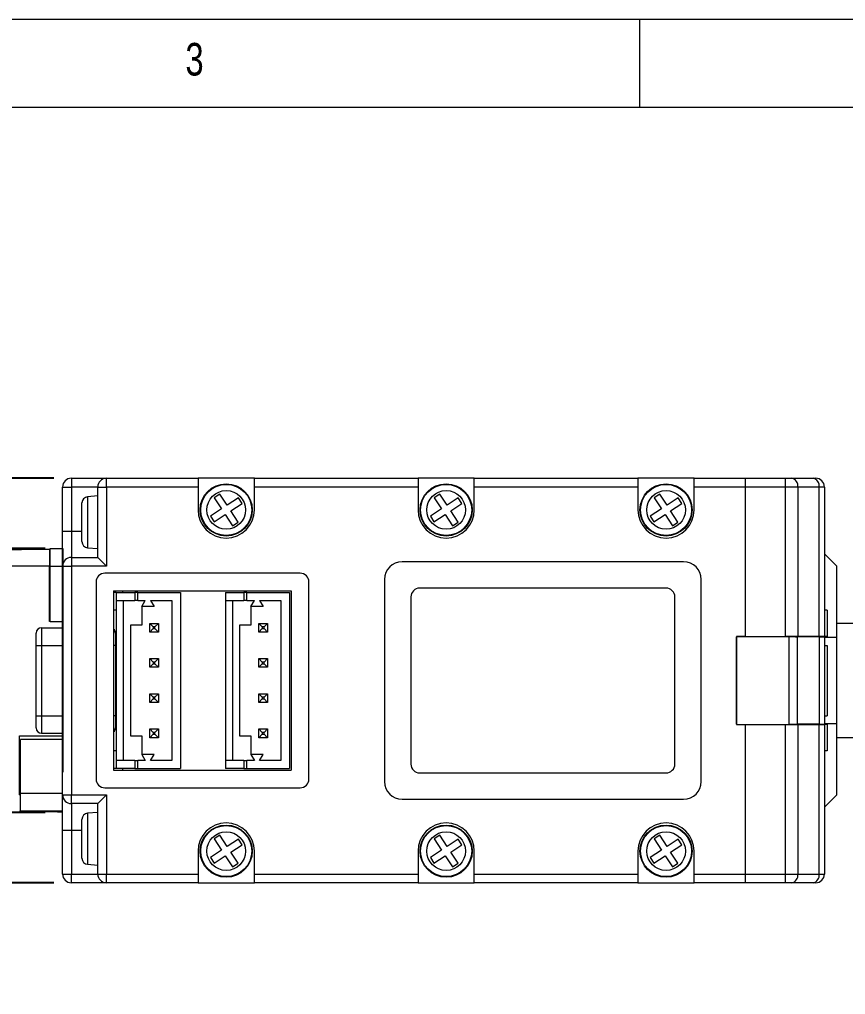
# Model space of a CAD drawing. Header units: inches. Extents: x 0.2 to 16.3, y 0.2 to 11.5.
# Drawn here: x 4.911 to 6.759, y 9.314 to 11.496 of the extents above; entities that cross this region are included whole.
import ezdxf

# ---------------------------------------------------------------- set-up
doc = ezdxf.new("R2010")
doc.units = ezdxf.units.IN
doc.header["$MEASUREMENT"] = 0
doc.linetypes.add('CENTERX2', pattern=[0.8, 0.5, -0.1, 0.1, -0.1])
doc.layers.add('CENTER_LINE', color=7, linetype='CENTERX2')
doc.styles.add('SLDTEXTSTYLE0', font='TXT', dxfattribs={"width": 0.7})
doc.styles.add('SLDTEXTSTYLE1', font='TXT', dxfattribs={"width": 0.75})
doc.dimstyles.new('SLDDIMSTYLE2', dxfattribs={"dimtxt": 0.15748, "dimasz": 0.13, "dimexe": 0, "dimexo": 0.0625, "dimgap": 0.03937, "dimtad": 1, "dimdec": 3, "dimrnd": 1e-09, "dimdsep": 46, "dimtxsty": 'SLDTEXTSTYLE0', "dimsah": 1, "dimcen": 0.09, "dimadec": 0, "dimazin": 2, "dimtfac": 1, "dimtdec": 3, "dimtmove": 0, "dimatfit": 0, "dimfxl": 1, "dimfrac": 2, "dimtolj": 1, "dimtzin": 12, "dimarcsym": 0})
doc.dimstyles.new('SLDDIMSTYLE3', dxfattribs={"dimtxt": 0.15748, "dimasz": 0.13, "dimexe": 0, "dimexo": 0.0625, "dimgap": 0.03937, "dimtad": 1, "dimdec": 3, "dimrnd": 1e-09, "dimdsep": 46, "dimtxsty": 'SLDTEXTSTYLE0', "dimsah": 1, "dimcen": 0.09, "dimadec": 0, "dimazin": 2, "dimtfac": 1, "dimtdec": 3, "dimtofl": 0, "dimtmove": 0, "dimatfit": 3, "dimfxl": 1, "dimfrac": 2, "dimtolj": 1, "dimtzin": 12, "dimarcsym": 0})

# ---------------------------------------------------------------- blocks, each defined once
blk = doc.blocks.new('_D_18')
at = {"layer": 'CENTER_LINE'}
for p, q in [((4.9679, 10.3118), (3.4267, 10.3118)), ((3.4661, 10.3118), (3.4661, 9.7213)), ((4.9679, 9.7213), (3.4267, 9.7213))]:
    blk.add_line(p, q, dxfattribs=at)
for points in [[(3.4661, 10.3118), (3.4461, 10.1818), (3.4861, 10.1818)], [(3.4661, 9.7213), (3.4861, 9.8513), (3.4461, 9.8513)]]:
    blk.add_solid(points, dxfattribs=at)
at = {"layer": 'CENTER_LINE', "insert": (3.2631, 9.7751), "char_height": 0.15748, "attachment_point": 1, "rotation": 90, "style": 'SLDTEXTSTYLE0'}
blk.add_mtext('0.591', dxfattribs=at)
blk = doc.blocks.new('_D_20')
at = {"layer": 'CENTER_LINE'}
for p, q in [((3.2132, 10.4693), (3.2132, 10.7193)), ((4.9876, 10.4693), (3.1738, 10.4693)), ((3.2132, 10.4693), (3.2132, 9.5638)), ((4.9876, 9.5638), (3.1738, 9.5638)), ((3.2132, 9.5638), (3.2132, 9.3138))]:
    blk.add_line(p, q, dxfattribs=at)
for points in [[(3.2132, 10.4693), (3.2332, 10.5993), (3.1932, 10.5993)], [(3.2132, 9.5638), (3.1932, 9.4338), (3.2332, 9.4338)]]:
    blk.add_solid(points, dxfattribs=at)
at = {"layer": 'CENTER_LINE', "insert": (3.0102, 9.7751), "char_height": 0.15748, "attachment_point": 1, "rotation": 90, "style": 'SLDTEXTSTYLE0'}
blk.add_mtext('0.906', dxfattribs=at)

msp = doc.modelspace()

# ---------------------------------------------------------------- linework, layer by layer
at = {"color": 7, "linetype": 'Continuous', "lineweight": 18}
for p, q in [((16.3386, 11.4961), (0.1969, 11.4961)), ((6.2992, 11.2992), (6.2992, 11.4961)), ((16.1516, 11.2992), (0.3937, 11.2992)), ((5.027, 10.4693), (5.027, 10.4496)), ((5.027, 10.4693), (5.1057, 10.4693)), ((5.1057, 10.4496), (5.1057, 10.4693)), ((5.1057, 10.4693), (5.3104, 10.4693)), ((5.3104, 10.4693), (5.3104, 10.4496)), ((5.4364, 10.4693), (5.3104, 10.4693)), ((5.4364, 10.4693), (5.8026, 10.4693)), ((5.4364, 10.4496), (5.4364, 10.4693)), ((5.8026, 10.4693), (5.8026, 10.4496)), ((5.9285, 10.4693), (5.8026, 10.4693)), ((5.9285, 10.4693), (6.2947, 10.4693)), ((5.9285, 10.4496), (5.9285, 10.4693)), ((6.2947, 10.4693), (6.2947, 10.4496)), ((6.4207, 10.4693), (6.2947, 10.4693)), ((6.4207, 10.4693), (6.5348, 10.4693)), ((6.4207, 10.4496), (6.4207, 10.4693)), ((6.5348, 10.4693), (6.5348, 10.4496)), ((6.5348, 10.4693), (6.6248, 10.4693)), ((6.6248, 10.4496), (6.6248, 10.4693)), ((6.6248, 10.4693), (6.6388, 10.4693)), ((6.6388, 10.4693), (6.6866, 10.4693)), ((6.6866, 10.4693), (6.6923, 10.4693)), ((5.0073, 10.4496), (5.027, 10.4496)), ((5.0073, 10.3512), (5.0073, 10.4496)), ((5.086, 10.4496), (5.027, 10.4496)), ((5.027, 10.4496), (5.027, 10.3512)), ((5.086, 10.4496), (5.1057, 10.4496)), ((5.086, 10.2921), (5.086, 10.4496)), ((5.1057, 10.4496), (5.1057, 10.2725)), ((5.3104, 10.4496), (5.1057, 10.4496)), ((5.3104, 10.4496), (5.3104, 10.3984)), ((5.3592, 10.4338), (5.3467, 10.4257)), ((5.3756, 10.4088), (5.3592, 10.4338)), ((5.4364, 10.3984), (5.4364, 10.4496)), ((5.8026, 10.4496), (5.4364, 10.4496)), ((5.8026, 10.4496), (5.8026, 10.3984)), ((5.8514, 10.4338), (5.8388, 10.4257)), ((5.8677, 10.4088), (5.8514, 10.4338)), ((5.9285, 10.3984), (5.9285, 10.4496)), ((6.2947, 10.4496), (5.9285, 10.4496)), ((6.2947, 10.4496), (6.2947, 10.3984)), ((6.3435, 10.4338), (6.331, 10.4257)), ((6.3599, 10.4088), (6.3435, 10.4338)), ((6.5348, 10.4496), (6.4207, 10.4496)), ((6.4207, 10.3984), (6.4207, 10.4496)), ((6.5348, 10.4496), (6.5348, 10.115)), ((6.6248, 10.4496), (6.5348, 10.4496)), ((6.6527, 10.4496), (6.6248, 10.4496)), ((6.6248, 10.115), (6.6248, 10.4496)), ((6.6527, 10.4496), (6.6527, 10.115)), ((6.7005, 10.4496), (6.6527, 10.4496)), ((6.7005, 10.115), (6.7005, 10.4496)), ((6.712, 10.4496), (6.7005, 10.4496)), ((6.712, 10.4496), (6.712, 10.115)), ((5.0506, 10.3339), (5.0506, 10.4142)), ((5.086, 10.4299), (5.0632, 10.4279)), ((5.3467, 10.4257), (5.3631, 10.4006)), ((5.4007, 10.4252), (5.3756, 10.4088)), ((5.3838, 10.3963), (5.4088, 10.4126)), ((5.4088, 10.4126), (5.4007, 10.4252)), ((5.8388, 10.4257), (5.8552, 10.4006)), ((5.8928, 10.4252), (5.8677, 10.4088)), ((5.8759, 10.3963), (5.901, 10.4126)), ((5.901, 10.4126), (5.8928, 10.4252)), ((6.331, 10.4257), (6.3473, 10.4006)), ((6.3849, 10.4252), (6.3599, 10.4088)), ((6.368, 10.3963), (6.3931, 10.4126)), ((6.3931, 10.4126), (6.3849, 10.4252)), ((5.3631, 10.4006), (5.338, 10.3843)), ((5.3462, 10.3717), (5.3713, 10.3881)), ((5.3713, 10.3881), (5.3876, 10.363)), ((5.4002, 10.3712), (5.3838, 10.3963)), ((5.8552, 10.4006), (5.8302, 10.3843)), ((5.8383, 10.3717), (5.8634, 10.3881)), ((5.8634, 10.3881), (5.8798, 10.363)), ((5.8923, 10.3712), (5.8759, 10.3963)), ((6.3473, 10.4006), (6.3223, 10.3843)), ((6.3305, 10.3717), (6.3555, 10.3881)), ((6.3555, 10.3881), (6.3719, 10.363)), ((6.3844, 10.3712), (6.368, 10.3963)), ((5.338, 10.3843), (5.3462, 10.3717)), ((5.3876, 10.363), (5.4002, 10.3712)), ((5.8302, 10.3843), (5.8383, 10.3717)), ((5.8798, 10.363), (5.8923, 10.3712)), ((6.3223, 10.3843), (6.3305, 10.3717)), ((6.3719, 10.363), (6.3844, 10.3712)), ((5.0073, 10.3512), (5.027, 10.3512)), ((5.0073, 10.2725), (5.0073, 10.3512)), ((5.027, 10.3512), (5.027, 10.2921)), ((5.0506, 10.3276), (5.0506, 10.3339)), ((4.9778, 10.3108), (4.9797, 10.3109)), ((4.9797, 10.2725), (4.9797, 10.3118)), ((4.9797, 10.3118), (5.0073, 10.3118)), ((5.0632, 10.3138), (5.086, 10.3118)), ((5.027, 10.2921), (5.086, 10.2921)), ((5.027, 10.2921), (5.027, 10.2725)), ((5.086, 10.2921), (5.1057, 10.2725)), ((6.3971, 10.2823), (5.7671, 10.2823)), ((6.7396, 10.2725), (6.712, 10.3)), ((4.9797, 10.2725), (4.9778, 10.2725)), ((4.9778, 10.1484), (4.9778, 10.2725)), ((4.9797, 10.2725), (5.0073, 10.2725)), ((4.9797, 10.1484), (4.9797, 10.2725)), ((5.0073, 10.2725), (5.027, 10.2725)), ((5.0073, 10.1125), (5.0073, 10.2725)), ((5.027, 10.2725), (5.027, 9.7607)), ((5.1057, 10.2725), (5.027, 10.2725)), ((5.5388, 10.2567), (5.1018, 10.2567)), ((6.7396, 10.113), (6.7396, 10.2725)), ((5.0821, 10.237), (5.0821, 9.7961)), ((5.5585, 9.7961), (5.5585, 10.237)), ((5.7278, 10.2429), (5.7278, 9.7902)), ((6.4364, 9.7902), (6.4364, 10.2429)), ((5.1215, 10.2173), (5.5191, 10.2173)), ((5.1215, 10.2173), (5.1215, 9.8158)), ((5.1274, 10.2134), (5.1215, 10.2134)), ((5.1274, 10.2134), (5.1274, 10.1957)), ((5.1274, 10.2134), (5.1687, 10.2134)), ((5.1411, 10.2173), (5.1411, 10.2134)), ((5.1687, 10.2134), (5.1687, 10.1957)), ((5.1756, 10.2134), (5.1687, 10.2134)), ((5.1756, 10.1957), (5.1756, 10.2134)), ((5.1756, 10.2134), (5.2711, 10.2134)), ((5.2711, 10.2134), (5.2711, 9.8197)), ((5.3715, 10.2134), (5.3715, 10.1957)), ((5.3715, 10.2134), (5.4128, 10.2134)), ((5.4128, 10.2134), (5.4128, 10.1957)), ((5.4197, 10.2134), (5.4128, 10.2134)), ((5.4197, 10.1957), (5.4197, 10.2134)), ((5.4197, 10.2134), (5.5152, 10.2134)), ((5.5152, 10.2134), (5.5152, 9.8197)), ((5.5191, 10.2173), (5.5191, 9.8158)), ((6.3577, 10.2232), (5.8065, 10.2232)), ((4.9778, 10.1937), (4.9797, 10.1937)), ((5.1274, 10.1957), (5.1687, 10.1957)), ((5.1274, 10.1957), (5.1274, 9.8374)), ((5.1431, 10.1957), (5.1431, 9.8374)), ((5.1756, 10.1957), (5.1687, 10.1957)), ((5.1756, 10.1957), (5.1923, 10.1957)), ((5.1844, 10.1819), (5.1923, 10.1957)), ((5.2041, 10.1957), (5.2514, 10.1957)), ((5.2041, 10.1957), (5.2121, 10.1819)), ((5.2514, 10.1957), (5.2514, 9.8374)), ((5.3715, 10.1957), (5.4128, 10.1957)), ((5.3715, 10.1957), (5.3715, 9.8374)), ((5.3872, 10.1957), (5.3872, 9.8374)), ((5.4197, 10.1957), (5.4128, 10.1957)), ((5.4197, 10.1957), (5.4364, 10.1957)), ((5.4285, 10.1819), (5.4364, 10.1957)), ((5.4482, 10.1957), (5.4955, 10.1957)), ((5.4482, 10.1957), (5.4562, 10.1819)), ((5.4955, 10.1957), (5.4955, 9.8374)), ((5.7868, 10.2036), (5.7868, 9.8295)), ((6.3774, 9.8295), (6.3774, 10.2036)), ((5.1274, 10.174), (5.1215, 10.174)), ((5.2121, 10.1819), (5.1844, 10.1819)), ((5.1844, 10.1819), (5.1844, 10.1406)), ((5.4562, 10.1819), (5.4285, 10.1819)), ((5.4285, 10.1819), (5.4285, 10.1406)), ((6.7179, 10.174), (6.712, 10.174)), ((6.7179, 10.174), (6.7179, 10.115)), ((4.9778, 10.1537), (4.9797, 10.1537)), ((4.9797, 10.1484), (4.9778, 10.1484)), ((4.9797, 10.1484), (5.0073, 10.1484)), ((4.96, 10.1347), (4.96, 10.0953)), ((4.96, 10.1347), (5.0073, 10.1347)), ((5.1589, 10.1406), (5.1589, 9.8925)), ((5.1844, 10.1406), (5.1589, 10.1406)), ((5.2022, 10.1445), (5.21, 10.1366)), ((5.2022, 10.1445), (5.2219, 10.1445)), ((5.2022, 10.1248), (5.2022, 10.1445)), ((5.2022, 10.1248), (5.21, 10.1327)), ((5.214, 10.1366), (5.21, 10.1366)), ((5.21, 10.1366), (5.21, 10.1327)), ((5.21, 10.1327), (5.214, 10.1327)), ((5.214, 10.1366), (5.2219, 10.1445)), ((5.214, 10.1327), (5.214, 10.1366)), ((5.214, 10.1327), (5.2219, 10.1248)), ((5.2219, 10.1445), (5.2219, 10.1248)), ((5.403, 10.1406), (5.403, 9.8925)), ((5.4285, 10.1406), (5.403, 10.1406)), ((5.4463, 10.1248), (5.4463, 10.1445)), ((5.4463, 10.1445), (5.4541, 10.1366)), ((5.4463, 10.1445), (5.466, 10.1445)), ((5.4463, 10.1248), (5.4541, 10.1327)), ((5.4541, 10.1366), (5.4541, 10.1327)), ((5.4581, 10.1366), (5.4541, 10.1366)), ((5.4541, 10.1327), (5.4581, 10.1327)), ((5.4581, 10.1366), (5.466, 10.1445)), ((5.4581, 10.1327), (5.4581, 10.1366)), ((5.4581, 10.1327), (5.466, 10.1248)), ((5.466, 10.1445), (5.466, 10.1248)), ((6.7789, 10.1441), (6.7396, 10.1441)), ((4.9482, 10.0953), (4.9482, 10.1229)), ((5.0073, 10.0953), (5.0073, 10.1125)), ((5.1254, 10.1229), (5.1254, 10.0953)), ((5.2219, 10.1248), (5.2022, 10.1248)), ((5.466, 10.1248), (5.4463, 10.1248)), ((6.5348, 10.115), (6.5152, 10.115)), ((6.5152, 10.115), (6.5152, 9.9181)), ((6.5152, 10.1141), (6.6142, 10.115)), ((6.5152, 9.919), (6.5152, 10.1141)), ((6.5348, 10.115), (6.6248, 10.115)), ((6.6142, 10.115), (6.6323, 10.1148)), ((6.6527, 10.115), (6.6248, 10.115)), ((6.6323, 10.1148), (6.6323, 9.9183)), ((6.6375, 10.1148), (6.6375, 10.115)), ((6.6513, 10.1147), (6.6513, 9.9185)), ((6.7005, 10.1142), (6.6513, 10.1147)), ((6.7005, 10.115), (6.6527, 10.115)), ((6.653, 10.1146), (6.653, 10.115)), ((6.6884, 10.1143), (6.6884, 10.115)), ((6.712, 10.115), (6.7005, 10.115)), ((6.7005, 10.1142), (6.7005, 9.9189)), ((6.7179, 10.115), (6.712, 10.115)), ((6.712, 10.1141), (6.712, 10.115)), ((6.712, 10.1141), (6.712, 9.919)), ((6.7396, 10.113), (6.712, 10.113)), ((6.7396, 9.9201), (6.7396, 10.113)), ((4.9482, 10.0953), (4.96, 10.0953)), ((4.9482, 9.9378), (4.9482, 10.0953)), ((4.96, 10.0953), (5.0073, 10.0953)), ((4.96, 10.0953), (4.96, 9.9378)), ((5.0073, 10.0953), (5.0073, 9.9378)), ((5.1254, 10.0953), (5.1254, 9.9378)), ((6.712, 10.0953), (6.7179, 10.0953)), ((6.7179, 10.0953), (6.7179, 9.9378)), ((5.21, 10.0579), (5.2022, 10.0658)), ((5.2022, 10.0658), (5.2219, 10.0658)), ((5.2022, 10.0461), (5.2022, 10.0658)), ((5.214, 10.0579), (5.2219, 10.0658)), ((5.2219, 10.0658), (5.2219, 10.0461)), ((5.4541, 10.0579), (5.4463, 10.0658)), ((5.4463, 10.0658), (5.466, 10.0658)), ((5.4463, 10.0461), (5.4463, 10.0658)), ((5.4581, 10.0579), (5.466, 10.0658)), ((5.466, 10.0658), (5.466, 10.0461)), ((5.2022, 10.0461), (5.21, 10.054)), ((5.2219, 10.0461), (5.2022, 10.0461)), ((5.214, 10.0579), (5.21, 10.0579)), ((5.21, 10.0579), (5.21, 10.054)), ((5.21, 10.054), (5.214, 10.054)), ((5.214, 10.054), (5.214, 10.0579)), ((5.2219, 10.0461), (5.214, 10.054)), ((5.4463, 10.0461), (5.4541, 10.054)), ((5.466, 10.0461), (5.4463, 10.0461)), ((5.4581, 10.0579), (5.4541, 10.0579)), ((5.4541, 10.0579), (5.4541, 10.054)), ((5.4541, 10.054), (5.4581, 10.054)), ((5.4581, 10.054), (5.4581, 10.0579)), ((5.466, 10.0461), (5.4581, 10.054)), ((5.2022, 9.9673), (5.2022, 9.987)), ((5.2022, 9.987), (5.21, 9.9792)), ((5.2022, 9.987), (5.2219, 9.987)), ((5.21, 9.9752), (5.2022, 9.9673)), ((5.21, 9.9792), (5.21, 9.9752)), ((5.214, 9.9792), (5.21, 9.9792)), ((5.21, 9.9752), (5.214, 9.9752)), ((5.2219, 9.987), (5.214, 9.9792)), ((5.214, 9.9752), (5.214, 9.9792)), ((5.214, 9.9752), (5.2219, 9.9673)), ((5.2219, 9.987), (5.2219, 9.9673)), ((5.4463, 9.987), (5.466, 9.987)), ((5.4463, 9.987), (5.4541, 9.9792)), ((5.4463, 9.9673), (5.4463, 9.987)), ((5.4541, 9.9752), (5.4463, 9.9673)), ((5.4541, 9.9792), (5.4541, 9.9752)), ((5.4581, 9.9792), (5.4541, 9.9792)), ((5.4541, 9.9752), (5.4581, 9.9752)), ((5.466, 9.987), (5.4581, 9.9792)), ((5.4581, 9.9752), (5.4581, 9.9792)), ((5.4581, 9.9752), (5.466, 9.9673)), ((5.466, 9.987), (5.466, 9.9673)), ((5.2219, 9.9673), (5.2022, 9.9673)), ((5.466, 9.9673), (5.4463, 9.9673)), ((4.9482, 9.9378), (4.96, 9.9378)), ((4.9482, 9.9103), (4.9482, 9.9378)), ((4.96, 9.9378), (5.0073, 9.9378)), ((4.96, 9.9378), (4.96, 9.8984)), ((5.0073, 9.9207), (5.0073, 9.9378)), ((5.1254, 9.9378), (5.1254, 9.9103)), ((6.712, 9.9378), (6.7179, 9.9378)), ((5.0073, 9.7607), (5.0073, 9.9207)), ((5.2022, 9.8886), (5.2022, 9.9083)), ((5.2022, 9.9083), (5.21, 9.9004)), ((5.2022, 9.9083), (5.2219, 9.9083)), ((5.214, 9.9004), (5.2219, 9.9083)), ((5.2219, 9.9083), (5.2219, 9.8886)), ((5.4463, 9.9083), (5.4541, 9.9004)), ((5.4463, 9.9083), (5.466, 9.9083)), ((5.4463, 9.8886), (5.4463, 9.9083)), ((5.4581, 9.9004), (5.466, 9.9083)), ((5.466, 9.9083), (5.466, 9.8886)), ((6.5152, 9.919), (6.6142, 9.9181)), ((6.5152, 9.9181), (6.5348, 9.9181)), ((6.5348, 9.9181), (6.5348, 9.5835)), ((6.5348, 9.9181), (6.6248, 9.9181)), ((6.6142, 9.9181), (6.6323, 9.9183)), ((6.6248, 9.5835), (6.6248, 9.9181)), ((6.6248, 9.9181), (6.6527, 9.9181)), ((6.6375, 9.9183), (6.6375, 9.9181)), ((6.7005, 9.9189), (6.6513, 9.9185)), ((6.6527, 9.9181), (6.6527, 9.5835)), ((6.6527, 9.9181), (6.7005, 9.9181)), ((6.653, 9.9185), (6.653, 9.9181)), ((6.6884, 9.9181), (6.6884, 9.9188)), ((6.7005, 9.5835), (6.7005, 9.9181)), ((6.7005, 9.9181), (6.712, 9.9181)), ((6.712, 9.9201), (6.7396, 9.9201)), ((6.712, 9.9181), (6.712, 9.919)), ((6.7179, 9.9181), (6.712, 9.9181)), ((6.712, 9.9181), (6.712, 9.5835)), ((6.7179, 9.9181), (6.7179, 9.8591)), ((6.7396, 9.7607), (6.7396, 9.9201)), ((4.9108, 9.8925), (5.0073, 9.8925)), ((4.9108, 9.7606), (4.9108, 9.8925)), ((4.96, 9.8984), (5.0073, 9.8984)), ((5.1589, 9.8925), (5.1844, 9.8925)), ((5.1844, 9.8925), (5.1844, 9.8512)), ((5.2022, 9.8886), (5.21, 9.8965)), ((5.2219, 9.8886), (5.2022, 9.8886)), ((5.21, 9.9004), (5.21, 9.8965)), ((5.214, 9.9004), (5.21, 9.9004)), ((5.21, 9.8965), (5.214, 9.8965)), ((5.214, 9.8965), (5.214, 9.9004)), ((5.214, 9.8965), (5.2219, 9.8886)), ((5.403, 9.8925), (5.4285, 9.8925)), ((5.4285, 9.8925), (5.4285, 9.8512)), ((5.4463, 9.8886), (5.4541, 9.8965)), ((5.466, 9.8886), (5.4463, 9.8886)), ((5.4581, 9.9004), (5.4541, 9.9004)), ((5.4541, 9.9004), (5.4541, 9.8965)), ((5.4541, 9.8965), (5.4581, 9.8965)), ((5.4581, 9.8965), (5.4581, 9.9004)), ((5.4581, 9.8965), (5.466, 9.8886)), ((6.7396, 9.889), (6.7789, 9.889)), ((4.9128, 9.7646), (4.9128, 9.8845)), ((5.0073, 9.8845), (4.9128, 9.8845)), ((5.1274, 9.8591), (5.1215, 9.8591)), ((5.1844, 9.8512), (5.1923, 9.8374)), ((5.2121, 9.8512), (5.1844, 9.8512)), ((5.2041, 9.8374), (5.2121, 9.8512)), ((5.4285, 9.8512), (5.4364, 9.8374)), ((5.4562, 9.8512), (5.4285, 9.8512)), ((5.4482, 9.8374), (5.4562, 9.8512)), ((6.7179, 9.8591), (6.712, 9.8591)), ((4.9128, 9.8394), (4.9108, 9.8394)), ((5.1274, 9.8374), (5.1274, 9.8197)), ((5.1687, 9.8374), (5.1274, 9.8374)), ((5.1687, 9.8374), (5.1756, 9.8374)), ((5.1687, 9.8374), (5.1687, 9.8197)), ((5.1923, 9.8374), (5.1756, 9.8374)), ((5.1756, 9.8197), (5.1756, 9.8374)), ((5.2514, 9.8374), (5.2041, 9.8374)), ((5.3715, 9.8374), (5.3715, 9.8197)), ((5.4128, 9.8374), (5.3715, 9.8374)), ((5.4128, 9.8374), (5.4128, 9.8197)), ((5.4128, 9.8374), (5.4197, 9.8374)), ((5.4364, 9.8374), (5.4197, 9.8374)), ((5.4197, 9.8197), (5.4197, 9.8374)), ((5.4955, 9.8374), (5.4482, 9.8374)), ((5.1274, 9.8197), (5.1215, 9.8197)), ((5.1215, 9.8158), (5.5191, 9.8158)), ((5.1687, 9.8197), (5.1274, 9.8197)), ((5.1411, 9.8197), (5.1411, 9.8158)), ((5.1687, 9.8197), (5.1756, 9.8197)), ((5.1756, 9.8197), (5.2711, 9.8197)), ((5.4128, 9.8197), (5.3715, 9.8197)), ((5.4128, 9.8197), (5.4197, 9.8197)), ((5.4197, 9.8197), (5.5152, 9.8197)), ((5.8065, 9.8099), (6.3577, 9.8099)), ((4.9108, 9.7607), (4.9128, 9.7607)), ((4.9128, 9.7646), (5.0073, 9.7646)), ((4.9128, 9.7252), (4.9128, 9.7646)), ((5.0073, 9.7607), (5.027, 9.7607)), ((5.0073, 9.6819), (5.0073, 9.7607)), ((5.027, 9.7607), (5.1057, 9.7607)), ((5.027, 9.741), (5.027, 9.7607)), ((5.086, 9.741), (5.1057, 9.7607)), ((5.1018, 9.7764), (5.5388, 9.7764)), ((5.1057, 9.7607), (5.1057, 9.5835)), ((6.712, 9.7331), (6.7396, 9.7607)), ((5.086, 9.741), (5.027, 9.741)), ((5.027, 9.741), (5.027, 9.6819)), ((5.086, 9.5835), (5.086, 9.741)), ((5.7671, 9.7508), (6.3971, 9.7508)), ((4.9187, 9.7213), (4.8498, 9.7213)), ((4.9955, 9.7221), (4.9108, 9.7231)), ((4.9128, 9.7252), (5.0073, 9.7252)), ((4.9187, 9.7213), (4.9187, 9.723)), ((4.9955, 9.7252), (4.9955, 9.7221)), ((5.0073, 9.7219), (4.9955, 9.7221)), ((5.086, 9.7213), (5.0632, 9.7193)), ((5.0506, 9.6253), (5.0506, 9.7056)), ((5.0073, 9.6819), (5.027, 9.6819)), ((5.0073, 9.5835), (5.0073, 9.6819)), ((5.027, 9.6819), (5.027, 9.5835)), ((5.3592, 9.6701), (5.3467, 9.6619)), ((5.3756, 9.645), (5.3592, 9.6701)), ((5.8514, 9.6701), (5.8388, 9.6619)), ((5.8677, 9.645), (5.8514, 9.6701)), ((6.3435, 9.6701), (6.331, 9.6619)), ((6.3599, 9.645), (6.3435, 9.6701)), ((5.3467, 9.6619), (5.3631, 9.6368)), ((5.4007, 9.6614), (5.3756, 9.645)), ((5.3838, 9.6325), (5.4088, 9.6489)), ((5.4088, 9.6489), (5.4007, 9.6614)), ((5.8388, 9.6619), (5.8552, 9.6368)), ((5.8928, 9.6614), (5.8677, 9.645)), ((5.8759, 9.6325), (5.901, 9.6489)), ((5.901, 9.6489), (5.8928, 9.6614)), ((6.331, 9.6619), (6.3473, 9.6368)), ((6.3849, 9.6614), (6.3599, 9.645)), ((6.368, 9.6325), (6.3931, 9.6489)), ((6.3931, 9.6489), (6.3849, 9.6614)), ((5.0506, 9.6189), (5.0506, 9.6253)), ((5.3104, 9.6347), (5.3104, 9.5835)), ((5.3631, 9.6368), (5.338, 9.6205)), ((5.3462, 9.6079), (5.3713, 9.6243)), ((5.3713, 9.6243), (5.3876, 9.5993)), ((5.4002, 9.6074), (5.3838, 9.6325)), ((5.4364, 9.5835), (5.4364, 9.6347)), ((5.8026, 9.6347), (5.8026, 9.5835)), ((5.8552, 9.6368), (5.8302, 9.6205)), ((5.8383, 9.6079), (5.8634, 9.6243)), ((5.8634, 9.6243), (5.8798, 9.5993)), ((5.8923, 9.6074), (5.8759, 9.6325)), ((5.9285, 9.5835), (5.9285, 9.6347)), ((6.2947, 9.6347), (6.2947, 9.5835)), ((6.3473, 9.6368), (6.3223, 9.6205)), ((6.3305, 9.6079), (6.3555, 9.6243)), ((6.3555, 9.6243), (6.3719, 9.5993)), ((6.3844, 9.6074), (6.368, 9.6325)), ((6.4207, 9.5835), (6.4207, 9.6347)), ((5.0632, 9.6052), (5.086, 9.6032)), ((5.338, 9.6205), (5.3462, 9.6079)), ((5.3876, 9.5993), (5.4002, 9.6074)), ((5.8302, 9.6205), (5.8383, 9.6079)), ((5.8798, 9.5993), (5.8923, 9.6074)), ((6.3223, 9.6205), (6.3305, 9.6079)), ((6.3719, 9.5993), (6.3844, 9.6074)), ((5.0073, 9.5835), (5.027, 9.5835)), ((5.027, 9.5835), (5.086, 9.5835)), ((5.027, 9.5638), (5.027, 9.5835)), ((5.086, 9.5835), (5.1057, 9.5835)), ((5.1057, 9.5835), (5.3104, 9.5835)), ((5.1057, 9.5638), (5.1057, 9.5835)), ((5.3104, 9.5835), (5.3104, 9.5638)), ((5.4364, 9.5835), (5.8026, 9.5835)), ((5.4364, 9.5638), (5.4364, 9.5835)), ((5.8026, 9.5835), (5.8026, 9.5638)), ((5.9285, 9.5835), (6.2947, 9.5835)), ((5.9285, 9.5638), (5.9285, 9.5835)), ((6.2947, 9.5835), (6.2947, 9.5638)), ((6.4207, 9.5835), (6.5348, 9.5835)), ((6.4207, 9.5638), (6.4207, 9.5835)), ((6.5348, 9.5835), (6.5348, 9.5638)), ((6.5348, 9.5835), (6.6248, 9.5835)), ((6.6248, 9.5835), (6.6527, 9.5835)), ((6.6248, 9.5638), (6.6248, 9.5835)), ((6.6527, 9.5835), (6.7005, 9.5835)), ((6.7005, 9.5835), (6.712, 9.5835)), ((5.1057, 9.5638), (5.027, 9.5638)), ((5.3104, 9.5638), (5.1057, 9.5638)), ((5.3104, 9.5638), (5.4364, 9.5638)), ((5.8026, 9.5638), (5.4364, 9.5638)), ((5.8026, 9.5638), (5.9285, 9.5638)), ((6.2947, 9.5638), (5.9285, 9.5638)), ((6.2947, 9.5638), (6.4207, 9.5638)), ((6.5348, 9.5638), (6.4207, 9.5638)), ((6.6248, 9.5638), (6.5348, 9.5638)), ((6.6388, 9.5638), (6.6248, 9.5638)), ((6.6866, 9.5638), (6.6388, 9.5638)), ((6.6923, 9.5638), (6.6866, 9.5638))]:
    msp.add_line(p, q, dxfattribs=at)
at = {"color": 8, "linetype": 'Continuous', "lineweight": 18}
for p, q in [((5.0632, 10.4279), (5.0632, 10.3222)), ((5.027, 10.3512), (5.0506, 10.3512)), ((5.0632, 10.3222), (5.0632, 10.3138)), ((4.9797, 10.1926), (4.9778, 10.1926)), ((4.9797, 10.162), (4.9778, 10.162)), ((4.9797, 10.159), (4.9778, 10.159)), ((4.9797, 10.1585), (4.9778, 10.1585)), ((5.1254, 10.0953), (5.1215, 10.0953)), ((5.1254, 9.9378), (5.1215, 9.9378)), ((5.0632, 9.7193), (5.0632, 9.6136)), ((5.027, 9.6819), (5.0506, 9.6819)), ((5.0632, 9.6136), (5.0632, 9.6052))]:
    msp.add_line(p, q, dxfattribs=at)
at = {"color": 7, "linetype": 'Continuous', "lineweight": 18}
for centre, radius in [((5.3734, 10.3984), 0.0584), ((5.3734, 10.3984), 0.0571), ((5.8656, 10.3984), 0.0584), ((5.8656, 10.3984), 0.0571), ((6.3577, 10.3984), 0.0584), ((6.3577, 10.3984), 0.0571), ((5.3734, 10.3984), 0.0433), ((5.8656, 10.3984), 0.0433), ((6.3577, 10.3984), 0.0433), ((5.3734, 9.6347), 0.0584), ((5.3734, 9.6347), 0.0571), ((5.8656, 9.6347), 0.0584), ((5.8656, 9.6347), 0.0571), ((6.3577, 9.6347), 0.0584), ((6.3577, 9.6347), 0.0571), ((5.3734, 9.6347), 0.0433), ((5.8656, 9.6347), 0.0433), ((6.3577, 9.6347), 0.0433)]:
    msp.add_circle(centre, radius, dxfattribs=at)
for centre, radius, start, end in [((5.027, 10.4496), 0.0197, 90, 180), ((5.1057, 10.4496), 0.0197, 90, 180), ((6.6353, 10.4521), 0.0176, 351.9505, 78.5782), ((6.6831, 10.4521), 0.0176, 351.9505, 78.5782), ((6.6923, 10.4496), 0.0197, 0, 90), ((5.0644, 10.4142), 0.0138, 95, 180), ((5.3734, 10.3984), 0.063, 180, 0), ((5.8656, 10.3984), 0.063, 180, 0), ((6.3577, 10.3984), 0.063, 180, 0), ((5.0644, 10.3276), 0.0138, 180, 265), ((5.027, 10.2725), 0.0197, 90, 180), ((5.7671, 10.2429), 0.0394, 90, 180), ((6.3971, 10.2429), 0.0394, 0, 90), ((5.1018, 10.237), 0.0197, 90, 180), ((5.5388, 10.237), 0.0197, 0, 90), ((5.8065, 10.2036), 0.0197, 90, 180), ((6.3577, 10.2036), 0.0197, 0, 90), ((4.96, 10.1229), 0.0118, 90, 180), ((5.1136, 10.1229), 0.0118, 0, 48.1897), ((4.96, 9.9103), 0.0118, 180, 270), ((5.1136, 9.9103), 0.0118, 311.8103, 0), ((5.8065, 9.8295), 0.0197, 180, 270), ((6.3577, 9.8295), 0.0197, 270, 0), ((5.1018, 9.7961), 0.0197, 180, 270), ((5.5388, 9.7961), 0.0197, 270, 0), ((5.7671, 9.7902), 0.0394, 180, 270), ((6.3971, 9.7902), 0.0394, 270, 0), ((5.027, 9.7607), 0.0197, 180, 270), ((5.0644, 9.7056), 0.0138, 95, 180), ((5.3734, 9.6347), 0.063, 0, 180), ((5.8656, 9.6347), 0.063, 0, 180), ((6.3577, 9.6347), 0.063, 0, 180), ((5.0644, 9.6189), 0.0138, 180, 265), ((5.027, 9.5835), 0.0197, 180, 270), ((5.1057, 9.5835), 0.0197, 180, 270), ((6.6353, 9.581), 0.0176, 281.4218, 8.0495), ((6.6831, 9.581), 0.0176, 281.4218, 8.0495), ((6.6923, 9.5835), 0.0197, 270, 0)]:
    msp.add_arc(centre, radius, start, end, dxfattribs=at)
for points, knots in [([(4.7514, 10.3081), (4.7936, 10.3086), (4.8691, 10.3095), (4.9446, 10.3104), (4.9778, 10.3108)], [0, 0, 0, 0, 0.560004, 1, 1, 1, 1]), ([(4.9778, 10.3108), (4.9778, 10.3104), (4.9778, 10.3096), (4.9778, 10.303), (4.9778, 10.2932), (4.9778, 10.2824), (4.9778, 10.2753), (4.9778, 10.2725)], [0, 0, 0, 0, 0.214703, 0.429407, 0.644092, 0.858769, 1, 1, 1, 1]), ([(4.9778, 10.2725), (4.9355, 10.2725), (4.86, 10.2726), (4.7846, 10.2725), (4.7514, 10.2725)], [0, 0, 0, 0, 0.5600048, 1, 1, 1, 1]), ([(6.6323, 10.1148), (6.6362, 10.1148), (6.6434, 10.1147), (6.6489, 10.1147), (6.6513, 10.1147)], [0, 0, 0, 0, 0.557682, 1, 1, 1, 1]), ([(6.7005, 10.1142), (6.7042, 10.1142), (6.7108, 10.1141), (6.7116, 10.1141), (6.712, 10.1141)], [0, 0, 0, 0, 0.557568, 1, 1, 1, 1]), ([(6.6513, 9.9185), (6.6481, 9.9184), (6.6425, 9.9184), (6.6354, 9.9183), (6.6323, 9.9183)], [0, 0, 0, 0, 0.557681, 1, 1, 1, 1]), ([(6.7005, 9.9189), (6.7042, 9.9189), (6.7108, 9.919), (6.7116, 9.919), (6.712, 9.919)], [0, 0, 0, 0, 0.557568, 1, 1, 1, 1])]:
    msp.add_open_spline(points, degree=3, knots=knots, dxfattribs=at)
at = {"layer": 'CENTER_LINE'}
msp.add_line((5.0073, 10.3118), (5.0073, 9.7213), dxfattribs=at)

# ---------------------------------------------------------------- texts
at = {"color": 7, "linetype": 'Continuous', "lineweight": 0, "insert": (5.2822, 11.4436), "char_height": 0.0729, "attachment_point": 1, "style": 'SLDTEXTSTYLE1'}
msp.add_mtext('3', dxfattribs=at)

# ---------------------------------------------------------------- dimensions: what is measured, and where the dimension line sits
at = {"layer": 'CENTER_LINE'}
for base, p1, p2, dimstyle, picture, middle in [((3.21317, 9.5638), (5.02697, 10.46931), (5.02697, 9.5638), 'SLDDIMSTYLE2', '_D_20', (3.21317, 10.01656)), ((3.46609, 9.72128), (5.00729, 10.31183), (5.00729, 9.72128), 'SLDDIMSTYLE3', '_D_18', (3.46609, 10.01656))]:
    dim = msp.add_linear_dim(base=base, p1=p1, p2=p2, angle=90, dimstyle=dimstyle, dxfattribs=at)
    dim.commit()
    dim.dimension.update_dxf_attribs({"geometry": picture, "text_midpoint": middle, "dimtype": 160})

doc.saveas('drawing.dxf')
